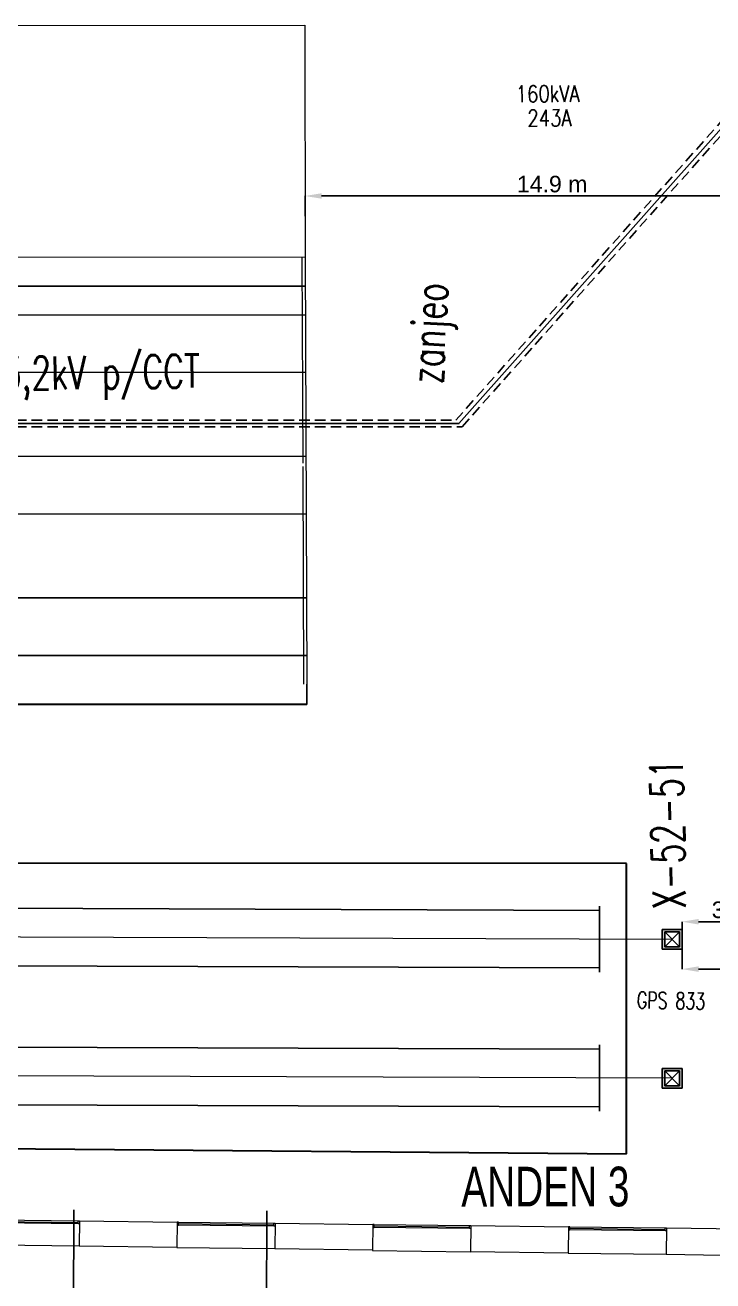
# Model space of a CAD drawing. Header units: millimetres. Extents: x 2669 to 3716, y 1967 to 2664.
# Drawn here: x 3356.17 to 3376.98, y 2234.71 to 2272.68 of the extents above; entities that cross this region are included whole.
import ezdxf

# ---------------------------------------------------------------- set-up
doc = ezdxf.new("R2010")
doc.units = ezdxf.units.MM
doc.linetypes.add('HIDDEN2', pattern=[4.7625, 3.175, -1.5875])
for name, color, linetype, lineweight in [('01 Textos', 7, 'Continuous', 15), ('02 L d C', 7, 'Continuous', 5), ('03 Cerramientos', 7, 'Continuous', 15), ('03 Muros', 7, 'Continuous', 13), ('04 Plataformas', 7, 'Continuous', 30)]:
    doc.layers.add(name, color=color, linetype=linetype, lineweight=lineweight)
for name, color, linetype in [('Arcos techo estac LP', 8, 'Continuous'), ('retención LDF-LDS', 6, 'Continuous'), ('soportes especiales', 3, 'Continuous'), ('Textos catenaria', 7, 'Continuous'), ('vias LP sin catenarias', 2, 'Continuous'), ('vías', 8, 'Continuous')]:
    doc.layers.add(name, color=color, linetype=linetype)
doc.styles.add('ROMANS', font='arial.ttf', dxfattribs={"width": 0.7})
doc.styles.add('SANS', font='sanss___.ttf')
doc.styles.add('SIMPLEX', font='simplex.shx', dxfattribs={"width": 0.75})
doc.dimstyles.new('COTA-100', dxfattribs={"dimtxt": 0.5, "dimasz": 0.5, "dimexe": 0, "dimexo": 0, "dimgap": 0.1, "dimtad": 1, "dimdec": 1, "dimzin": 0, "dimdsep": 46, "dimtxsty": 'SANS', "dimcen": 0.1, "dimclrd": 8, "dimclre": 8, "dimclrt": 256, "dimazin": 0, "dimtm": 1e-09, "dimtfac": 0.714286, "dimtdec": 1, "dimtmove": 2, "dimatfit": 2, "dimfxl": 0, "dimtolj": 1, "dimtzin": 0, "dimarcsym": 0})

# ---------------------------------------------------------------- blocks, each defined once
blk = doc.blocks.new('poste metálico común para anclar')
at = {"layer": 'soportes especiales'}
h = blk.add_hatch(color=256, dxfattribs=at)
h.paths.add_polyline_path([(-0.3, 0.3), (-0.3, -0.3), (0.3, -0.3), (0.3, 0.3)])
h.paths.add_polyline_path([(0.225, 0.225), (0.225, -0.225), (-0.225, -0.225), (-0.225, 0.225)], flags=16)
for p, q in [((-0.3, 0.3), (-0.3, -0.3)), ((-0.3, 0.3), (0.3, 0.3)), ((-0.225, 0.225), (-0.225, -0.225)), ((-0.225, 0.225), (0.225, 0.225)), ((0.225, 0.225), (-0.225, -0.225)), ((-0.225, 0.225), (0.225, -0.225)), ((0.225, 0.225), (0.225, -0.225)), ((0.3, 0.3), (0.3, -0.3)), ((-0.3, -0.3), (0.3, -0.3)), ((-0.225, -0.225), (0.225, -0.225))]:
    blk.add_line(p, q, dxfattribs=at)
blk = doc.blocks.new('*D27')
at = {"color": 8, "lineweight": -2, "transparency": 16777216}
for p, q in [((3376.047, 2245.035), (3376.047, 2244.136)), ((3382.271, 2245.035), (3382.271, 2244.136)), ((3376.547, 2244.136), (3381.771, 2244.136))]:
    blk.add_line(p, q, dxfattribs=at)
at = {"color": 8, "transparency": 16777216}
for points in [[(3376.547, 2244.22), (3376.547, 2244.053), (3376.047, 2244.136)], [(3381.771, 2244.22), (3381.771, 2244.053), (3382.271, 2244.136)]]:
    blk.add_solid(points, dxfattribs=at)
at = {"layer": 'Defpoints', "color": 0, "transparency": 16777216}
for p in [(3376.047, 2245.035), (3382.271, 2245.035), (3382.271, 2244.136)]:
    blk.add_point(p, dxfattribs=at)
at = {"transparency": 16777216, "insert": (3379.159, 2244.494), "char_height": 0.5, "attachment_point": 5, "style": 'SANS'}
blk.add_mtext('\\A1;6.2 m', dxfattribs=at)
blk = doc.blocks.new('*D28')
at = {"color": 8, "lineweight": -2, "transparency": 16777216}
for p, q in [((3376.047, 2245.035), (3376.047, 2245.569)), ((3376.547, 2245.569), (3379.089, 2245.569)), ((3379.589, 2245.035), (3379.589, 2245.569))]:
    blk.add_line(p, q, dxfattribs=at)
at = {"color": 8, "transparency": 16777216}
for points in [[(3376.547, 2245.652), (3376.547, 2245.485), (3376.047, 2245.569)], [(3379.089, 2245.652), (3379.089, 2245.485), (3379.589, 2245.569)]]:
    blk.add_solid(points, dxfattribs=at)
at = {"layer": 'Defpoints', "color": 0, "transparency": 16777216}
for p in [(3379.589, 2245.569), (3376.047, 2245.035), (3379.589, 2245.035)]:
    blk.add_point(p, dxfattribs=at)
at = {"transparency": 16777216, "insert": (3377.818, 2245.926), "char_height": 0.5, "attachment_point": 5, "style": 'SANS'}
blk.add_mtext('\\A1;3.5 m', dxfattribs=at)
blk = doc.blocks.new('*D29')
at = {"color": 8, "lineweight": -2, "transparency": 16777216}
for p, q in [((3364.643, 2266.895), (3364.643, 2267.509)), ((3379.089, 2267.509), (3365.143, 2267.509)), ((3379.589, 2266.895), (3379.589, 2267.509))]:
    blk.add_line(p, q, dxfattribs=at)
at = {"color": 8, "transparency": 16777216}
for points in [[(3365.143, 2267.592), (3365.143, 2267.426), (3364.643, 2267.509)], [(3379.089, 2267.592), (3379.089, 2267.426), (3379.589, 2267.509)]]:
    blk.add_solid(points, dxfattribs=at)
at = {"layer": 'Defpoints', "color": 0, "transparency": 16777216}
for p in [(3364.643, 2267.509), (3364.643, 2266.895), (3379.589, 2266.895)]:
    blk.add_point(p, dxfattribs=at)
at = {"transparency": 16777216, "insert": (3372.116, 2267.867), "char_height": 0.5, "attachment_point": 5, "style": 'SANS'}
blk.add_mtext('\\A1;14.9 m', dxfattribs=at)

msp = doc.modelspace()

# ---------------------------------------------------------------- linework, layer by layer
msp.add_line((3364.692, 2252.75), (3364.692, 2252.136))
at = {"layer": '02 L d C', "color": 25}
for points in [[(3375.747, 2245.035), (3220.85, 2245.581), (3200.644, 2244.952), (3180.185, 2242.348), (3160.097, 2237.782), (3135.16, 2229.798), (3113.084, 2223.156), (3113.084, 2223.156), (3095.598, 2217.652), (3074.025, 2208.972)], [(3375.747, 2240.835), (3220.849, 2241.381), (3200.825, 2240.76), (3180.826, 2238.618), (3161.263, 2233.955), (3134.618, 2225.119), (3113.535, 2219.383), (3073.441, 2212.036), (3040.412, 2205.247), (2994.348, 2196.894), (2945.268, 2187.132), (2909.967, 2180.772)]]:
    msp.add_lwpolyline(points, dxfattribs=at)
at = {"layer": '03 Cerramientos'}
for p, q in [((3364.547, 2265.663), (3364.569, 2259.428)), ((3364.647, 2265.663), (3364.692, 2252.75)), ((3364.569, 2259.328), (3364.592, 2252.75)), ((3354.896, 2236.56), (3357.776, 2236.525)), ((3354.896, 2236.515), (3357.775, 2236.48)), ((3357.775, 2236.435), (3354.895, 2236.47)), ((3360.815, 2236.444), (3363.695, 2236.409)), ((3363.694, 2236.364), (3360.815, 2236.399)), ((3360.816, 2236.489), (3363.696, 2236.454)), ((3363.694, 2236.364), (3363.695, 2236.409)), ((3363.734, 2236.364), (3363.694, 2236.364)), ((3363.695, 2236.409), (3363.696, 2236.454)), ((3363.695, 2236.409), (3363.695, 2236.409)), ((3363.695, 2236.409), (3363.695, 2236.409)), ((3363.695, 2236.409), (3363.695, 2236.409)), ((3363.696, 2236.454), (3363.736, 2236.454)), ((3363.736, 2236.454), (3363.736, 2236.454)), ((3366.694, 2236.328), (3366.734, 2236.328)), ((3366.735, 2236.418), (3366.695, 2236.418)), ((3366.695, 2236.418), (3366.695, 2236.418)), ((3366.734, 2236.328), (3366.735, 2236.373)), ((3369.614, 2236.293), (3366.734, 2236.328)), ((3366.735, 2236.418), (3369.615, 2236.383)), ((3366.735, 2236.373), (3366.735, 2236.418)), ((3366.735, 2236.373), (3369.615, 2236.338)), ((3366.735, 2236.373), (3366.735, 2236.373)), ((3366.735, 2236.373), (3366.735, 2236.373)), ((3366.735, 2236.373), (3366.735, 2236.373)), ((3372.654, 2236.302), (3375.534, 2236.267)), ((3375.534, 2236.222), (3372.654, 2236.257)), ((3372.655, 2236.347), (3375.535, 2236.312)), ((3354.845, 2235.802), (3357.805, 2235.767)), ((3360.765, 2235.724), (3363.725, 2235.688)), ((3366.684, 2235.628), (3369.644, 2235.593)), ((3372.603, 2235.55), (3375.563, 2235.514))]:
    msp.add_line(p, q, dxfattribs=at)
at = {"layer": '03 Muros'}
for p, q in [((3298.726, 2272.605), (3364.637, 2272.675)), ((3364.637, 2272.675), (3364.644, 2265.663)), ((3364.644, 2265.663), (3298.734, 2265.593)), ((3357.775, 2236.48), (3357.776, 2236.525)), ((3357.776, 2236.525), (3357.816, 2236.525)), ((3357.816, 2236.525), (3357.805, 2235.767)), ((3357.816, 2236.525), (3360.776, 2236.489)), ((3357.816, 2236.525), (3357.816, 2236.525)), ((3357.775, 2236.435), (3357.775, 2236.48)), ((3357.775, 2236.48), (3357.775, 2236.48)), ((3357.775, 2236.48), (3357.775, 2236.48)), ((3357.775, 2236.48), (3357.775, 2236.48)), ((3357.815, 2236.435), (3357.775, 2236.435)), ((3360.776, 2236.489), (3360.765, 2235.724)), ((3360.775, 2236.399), (3360.815, 2236.399)), ((3360.816, 2236.489), (3360.776, 2236.489)), ((3360.776, 2236.489), (3360.776, 2236.489)), ((3360.815, 2236.444), (3360.816, 2236.489)), ((3360.815, 2236.399), (3360.815, 2236.444)), ((3360.815, 2236.444), (3360.815, 2236.444)), ((3360.815, 2236.444), (3360.815, 2236.444)), ((3360.815, 2236.444), (3360.815, 2236.444)), ((3363.736, 2236.454), (3363.725, 2235.688)), ((3363.736, 2236.454), (3366.695, 2236.418)), ((3366.695, 2236.418), (3366.684, 2235.628)), ((3369.614, 2236.293), (3369.615, 2236.338)), ((3369.654, 2236.293), (3369.614, 2236.293)), ((3369.615, 2236.338), (3369.615, 2236.383)), ((3369.615, 2236.383), (3369.655, 2236.383)), ((3369.615, 2236.338), (3369.615, 2236.338)), ((3369.615, 2236.338), (3369.615, 2236.338)), ((3369.615, 2236.338), (3369.615, 2236.338)), ((3369.655, 2236.383), (3369.644, 2235.593)), ((3369.655, 2236.383), (3372.615, 2236.347)), ((3369.655, 2236.383), (3369.655, 2236.383)), ((3372.615, 2236.347), (3372.603, 2235.55)), ((3372.614, 2236.257), (3372.654, 2236.257)), ((3372.655, 2236.347), (3372.615, 2236.347)), ((3372.615, 2236.347), (3372.615, 2236.347)), ((3372.654, 2236.302), (3372.655, 2236.347)), ((3372.654, 2236.257), (3372.654, 2236.302)), ((3372.654, 2236.302), (3372.654, 2236.302)), ((3372.654, 2236.302), (3372.654, 2236.302)), ((3372.654, 2236.302), (3372.654, 2236.302)), ((3375.534, 2236.267), (3375.535, 2236.312)), ((3375.534, 2236.222), (3375.534, 2236.267)), ((3375.534, 2236.267), (3375.534, 2236.267)), ((3375.534, 2236.267), (3375.534, 2236.267)), ((3375.534, 2236.267), (3375.534, 2236.267)), ((3375.574, 2236.222), (3375.534, 2236.222)), ((3375.535, 2236.312), (3375.575, 2236.312)), ((3375.575, 2236.312), (3375.563, 2235.514)), ((3375.575, 2236.312), (3378.535, 2236.276)), ((3375.575, 2236.312), (3375.575, 2236.312)), ((3357.805, 2235.773), (3360.765, 2235.73)), ((3363.725, 2235.687), (3366.684, 2235.644)), ((3369.644, 2235.601), (3372.604, 2235.558)), ((3375.563, 2235.515), (3378.523, 2235.472))]:
    msp.add_line(p, q, dxfattribs=at)
at = {"layer": '04 Plataformas'}
for p, q in [((3216.94, 2264.631), (3364.65, 2264.788)), ((3364.692, 2252.136), (3213.669, 2252.155)), ((3374.367, 2247.332), (3216.137, 2247.353)), ((3374.367, 2238.551), (3374.367, 2247.332)), ((3226.927, 2239.82), (3374.367, 2238.551))]:
    msp.add_line(p, q, dxfattribs=at)
at = {"layer": 'Arcos techo estac LP'}
for p, q in [((3357.648, 2236.861), (3357.466, 2198.429)), ((3363.488, 2236.833), (3363.306, 2198.401))]:
    msp.add_line(p, q, dxfattribs=at)
at = {"layer": 'retención LDF-LDS'}
msp.add_lwpolyline([(3187.971, 2258.578), (3199.258, 2260.131), (3216.26, 2260.588), (3235.878, 2260.631), (3369.297, 2260.631), (3378.859, 2271.388), (3380.494, 2271.388)], dxfattribs=at)
at = {"layer": 'vias LP sin catenarias'}
for p, q in [((3216.941, 2263.763), (3364.653, 2263.92)), ((3216.943, 2262.023), (3364.659, 2262.18)), ((3216.945, 2259.486), (3364.668, 2259.643)), ((3216.947, 2257.746), (3364.674, 2257.903)), ((3364.683, 2255.358), (3213.669, 2255.377)), ((3364.689, 2253.618), (3213.669, 2253.637))]:
    msp.add_line(p, q, dxfattribs=at)
at = {"layer": 'vias LP sin catenarias', "color": 5, "linetype": 'HIDDEN2', "ltscale": 0.1}
for points in [[(3188.077, 2258.694), (3199.25, 2260.231), (3216.259, 2260.688), (3235.878, 2260.731), (3369.203, 2260.731), (3378.765, 2271.488), (3380.619, 2271.479)], [(3187.878, 2258.479), (3199.267, 2260.032), (3216.261, 2260.488), (3235.878, 2260.531), (3369.391, 2260.531), (3378.953, 2271.288), (3380.369, 2271.288)]]:
    msp.add_lwpolyline(points, dxfattribs=at)
at = {"layer": 'vías'}
for p, q in [((3216.147, 2246.468), (3373.547, 2245.912)), ((3373.547, 2244.042), (3373.547, 2246.042)), ((3216.141, 2244.728), (3373.547, 2244.172)), ((3216.133, 2242.268), (3373.547, 2241.712)), ((3373.547, 2239.842), (3373.547, 2241.842)), ((3216.126, 2240.528), (3373.547, 2239.972))]:
    msp.add_line(p, q, dxfattribs=at)

# ---------------------------------------------------------------- block references
at = {"layer": 'soportes especiales', "rotation": 359.8582804694954}
for p in [(3375.747, 2245.035), (3375.747, 2240.835)]:
    msp.add_blockref('poste metálico común para anclar', p, dxfattribs=at)

# ---------------------------------------------------------------- texts
at = {"layer": '01 Textos', "style": 'ROMANS', "width": 0.7}
msp.add_text('ANDEN 3', height=1.2, rotation=0.061, dxfattribs=at).set_placement((3369.369, 2236.958))
at = {"layer": 'Textos catenaria', "style": 'SIMPLEX'}
for s, height, rotation, width, p in [('160kVA', 0.5, 0.3193, 0.8, (3371.016, 2270.344)), ('243A', 0.5, 0.3193, 0.8, (3371.369, 2269.614)), ('zanjeo', 1, 86.9738, 0.7, (3368.803, 2261.804)), ('Cu/XLPE 3x1x35mm² 13,2kV p/CCT', 1, 0.774, 0.7, (3344.16, 2261.485)), ('X-52-51', 1, 91.1626, 0.7, (3376.16, 2245.955)), ('GPS 833', 0.5, 358.8982, 0.7, (3374.673, 2242.952))]:
    msp.add_text(s, height=height, rotation=rotation, dxfattribs=dict(at, width=width)).set_placement(p)

# ---------------------------------------------------------------- dimensions: what is measured, and where the dimension line sits
for p1, p2, distance, picture, middle in [((3379.589, 2266.895), (3364.643, 2266.895), -0.614, '*D29', (3372.116, 2267.867)), ((3376.047, 2245.035), (3379.589, 2245.035), 0.534, '*D28', (3377.818, 2245.926)), ((3376.047, 2245.035), (3382.271, 2245.035), -0.898, '*D27', (3379.159, 2244.494))]:
    dim = msp.add_aligned_dim(p1=p1, p2=p2, distance=distance, dimstyle='COTA-100', override={"dimpost": ' m'})
    dim.commit()
    dim.dimension.update_dxf_attribs({"geometry": picture, "text_midpoint": middle})

doc.saveas('drawing.dxf')
